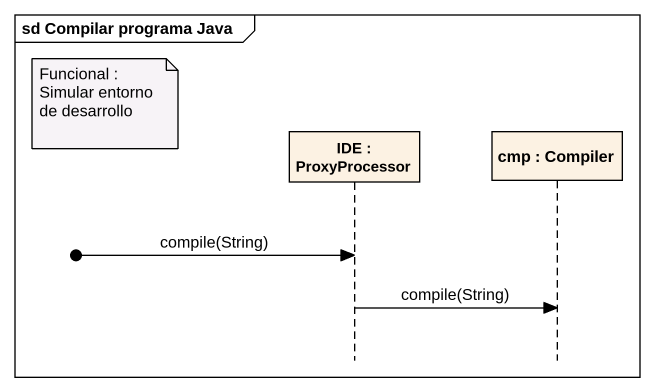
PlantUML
@startuml
mainframe sd Compilar programa Java
hide footbox
participant "IDE : ProxyProcessor" as IDE
participant "cmp : Compiler" as cmp

note left of IDE : Funcional : Simular entorno de desarrollo
[o-> IDE : compile(String)
IDE -> cmp : compile(String)
@enduml
